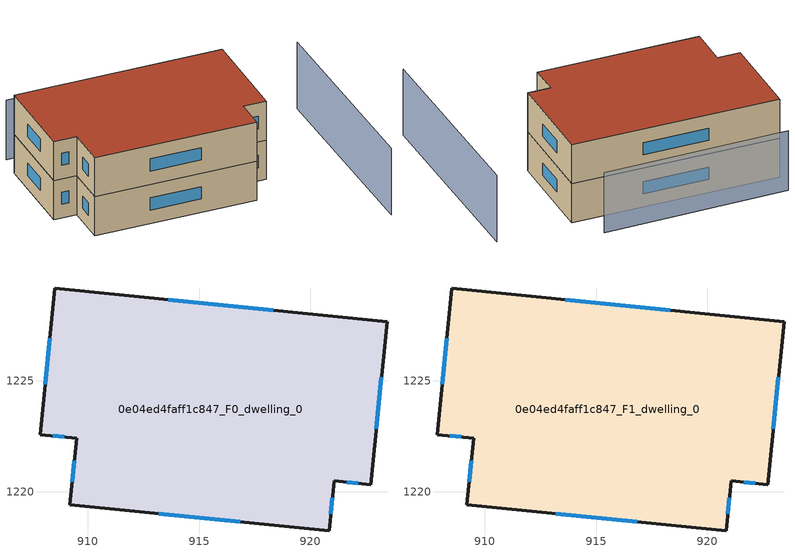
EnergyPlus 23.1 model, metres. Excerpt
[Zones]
0e04ed4faff1c847_F0_dwelling_0
 floor ground (EU_floor_Construction): 923.44,1227.65 922.71,1220.34 921.06,1220.5 920.84,1218.26 909.19,1219.43 909.49,1222.42 907.85,1222.58 908.51,1229.15 z0
 wall outside (EU_wall_Construction): 922.71,1220.34 923.44,1227.65 908.51,1229.15 907.85,1222.58 909.49,1222.42 909.19,1219.43 920.84,1218.26 921.06,1220.5 922.71,1220.34 z0:3
 window (EU_Window_Construction): 922.96,1222.84 923.19,1225.15 / 921.63,1220.44 922.14,1220.39 / 920.92,1219.03 920.99,1219.73 / 913.18,1219.03 916.85,1218.66 / 909.39,1221.4 909.3,1220.45 / 908.41,1222.53 908.93,1222.47 / 908.29,1226.9 908.08,1224.83 / 918.33,1228.16 913.62,1228.64 z1.03:1.97
0e04ed4faff1c847_F1_dwelling_0
 floor to 0e04ed4faff1c847_F0_dwelling_0 (EU_floor_Construction): 923.44,1227.65 922.7,1220.34 921.06,1220.5 920.84,1218.26 909.19,1219.43 909.49,1222.42 907.85,1222.58 908.51,1229.15 z3
 wall outside (EU_wall_Construction): 922.71,1220.34 923.44,1227.65 908.51,1229.15 907.85,1222.58 909.49,1222.42 909.19,1219.43 920.84,1218.26 921.06,1220.5 922.71,1220.34 z3:6
 window (EU_Window_Construction): 922.96,1222.84 923.19,1225.15 / 921.63,1220.44 922.14,1220.39 / 920.92,1219.03 920.99,1219.73 / 913.18,1219.03 916.85,1218.66 / 909.39,1221.4 909.3,1220.45 / 908.41,1222.53 908.93,1222.47 / 908.29,1226.9 908.08,1224.83 / 918.33,1228.16 913.62,1228.64 z4.03:4.97
 roof outside (EU_roof_Construction): 922.71,1220.34 923.44,1227.65 908.51,1229.15 907.85,1222.58 909.49,1222.42 909.19,1219.43 920.84,1218.26 921.06,1220.5 z6
shading: 927.67,1212.27 928.96,1227.37 z0:5.1; 922.18,1229.83 908.87,1230.92 z0:4.6
[Building]
EU S2 Campaign: North Axis=0; Terrain=City; Solar Distribution=FullExterior
[Site:Location]
Cape.Town.Intl.AP: Latitude=-33.965; Longitude=18.602; Time Zone=2; Elevation=46
[SizingPeriod:WeatherFileDays]
AnnualSizingPeriod: Begin Month=1; Begin Day of Month=1; End Month=12; End Day of Month=31; Day of Week for Start Day=Monday; Use Weather File Daylight Saving Period=No; Use Weather File Rain and Snow Indicators=No
[MATERIAL]
EU_InternalMass_Material: Roughness=MediumRough; Thickness=0.1; Conductivity=1; Density=1800; Specific Heat=900; Thermal Absorptance=0.9; Solar Absorptance=0.7; Visible Absorptance=0.7
[MATERIAL:NOMASS] Roughness=MediumRough; Thermal Absorptance=0.9; Solar Absorptance=0.7; Visible Absorptance=0.7
Name | Thermal Resistance
EU_wall_NoMass | 0.493876
EU_roof_NoMass | 0.449382
EU_floor_NoMass | 1.25
[WINDOWMATERIAL:SIMPLEGLAZINGSYSTEM]
EU_Window_SimpleGlazing: UFactor=4.4; Solar Heat Gain Coefficient=0.85; Visible Transmittance=0.85
[CONSTRUCTION]
EU_wall_Construction: EU_wall_NoMass
EU_roof_Construction: EU_roof_NoMass
EU_floor_Construction: EU_floor_NoMass
EU_Window_Construction: EU_Window_SimpleGlazing
EU_InternalMass_Construction: EU_InternalMass_Material
[ZONE] Type=1; Multiplier=1; Ceiling Height=autocalculate; Floor Area=autocalculate; Part of Total Floor Area=Yes
Name | Volume
0e04ed4faff1c847_F0_dwelling_0 | 406.224
0e04ed4faff1c847_F1_dwelling_0 | 406.223
[INTERNALMASS] Construction=EU_InternalMass_Construction; Surface Area=135.408
Name | Zone or ZoneList
0e04ed4faff1c847_F0_dwelling_0_EU_InternalMass | 0e04ed4faff1c847_F0_dwelling_0
0e04ed4faff1c847_F1_dwelling_0_EU_InternalMass | 0e04ed4faff1c847_F1_dwelling_0
[OTHEREQUIPMENT] Fuel Type=Electricity; Design Level Calculation Method=Watts/Area; Power per Zone Floor Area=1; Fraction Latent=0; Fraction Radiant=0; Fraction Lost=0; Carbon Dioxide Generation Rate=0; EndUse Subcategory=EU_Step8_InternalGains
Name | Zone or ZoneList or Space or SpaceList | Schedule
EU_Step8_InternalGain_0e04ed4faff1c847_F0_dwelling_0_f000 | 0e04ed4faff1c847_F0_dwelling_0 | EU_Step8_GainSchedule_0e04ed4faff1c847_F0_dwelling_0_f000
EU_Step8_InternalGain_0e04ed4faff1c847_F1_dwelling_0_f000 | 0e04ed4faff1c847_F1_dwelling_0 | EU_Step8_GainSchedule_0e04ed4faff1c847_F1_dwelling_0_f000
[ZONEVENTILATION:DESIGNFLOWRATE] Schedule=EU_AlwaysOn; Design Flow Rate Calculation Method=AirChanges/Hour; Air Changes per Hour=0.64; Ventilation Type=Natural; Fan Pressure Rise=0; Fan Total Efficiency=1; Constant Term Coefficient=1; Temperature Term Coefficient=0; Velocity Term Coefficient=0; Velocity Squared Term Coefficient=0; Minimum Indoor Temperature=-100; Maximum Indoor Temperature=100; Delta Temperature=-100; Minimum Outdoor Temperature=-100; Maximum Outdoor Temperature=100; Maximum Wind Speed=40
Name | Zone or ZoneList or Space or SpaceList
EU_ConstantAir_0e04ed4faff1c847_F0_dwelling_0 | 0e04ed4faff1c847_F0_dwelling_0
EU_ConstantAir_0e04ed4faff1c847_F1_dwelling_0 | 0e04ed4faff1c847_F1_dwelling_0
[HVACTEMPLATE:THERMOSTAT] Constant Heating Setpoint=20; Constant Cooling Setpoint=50
EU_HeatOnly_0e04ed4faff1c847_F0_dwelling_0; EU_HeatOnly_0e04ed4faff1c847_F1_dwelling_0
[HVACTEMPLATE:ZONE:IDEALLOADSAIRSYSTEM] System Availability Schedule=EU_AlwaysOn; Maximum Heating Supply Air Temperature=50; Minimum Cooling Supply Air Temperature=13; Maximum Heating Supply Air Humidity Ratio=0.0156; Minimum Cooling Supply Air Humidity Ratio=0.0077; Heating Limit=NoLimit; Cooling Limit=NoLimit; Heating Availability Schedule=EU_AlwaysOn; Cooling Availability Schedule=EU_CoolingOff; Dehumidification Control Type=ConstantSensibleHeatRatio; Cooling Sensible Heat Ratio=0.7; Dehumidification Setpoint=60; Humidification Control Type=None; Humidification Setpoint=30; Outdoor Air Method=None; Outdoor Air Flow Rate per Person=0.00944; Outdoor Air Flow Rate per Zone Floor Area=0; Outdoor Air Flow Rate per Zone=0; Demand Controlled Ventilation Type=None; Outdoor Air Economizer Type=NoEconomizer; Heat Recovery Type=None; Sensible Heat Recovery Effectiveness=0.7; Latent Heat Recovery Effectiveness=0.65
Name | Template Thermostat
0e04ed4faff1c847_F0_dwelling_0 | EU_HeatOnly_0e04ed4faff1c847_F0_dwelling_0
0e04ed4faff1c847_F1_dwelling_0 | EU_HeatOnly_0e04ed4faff1c847_F1_dwelling_0
[SIZING:ZONE] Zone Cooling Design Supply Air Temperature Input Method=SupplyAirTemperature; Zone Cooling Design Supply Air Temperature=13; Zone Heating Design Supply Air Temperature Input Method=SupplyAirTemperature; Zone Heating Design Supply Air Temperature=50; Zone Cooling Design Supply Air Humidity Ratio=0.008; Zone Heating Design Supply Air Humidity Ratio=0.008; Cooling Design Air Flow Method=DesignDay; Cooling Design Air Flow Rate=0; Cooling Minimum Air Flow per Zone Floor Area=0.000762; Cooling Minimum Air Flow=0; Cooling Minimum Air Flow Fraction=0.2; Heating Design Air Flow Method=DesignDay; Heating Design Air Flow Rate=0; Heating Maximum Air Flow per Zone Floor Area=0.002032; Heating Maximum Air Flow=0.141576; Heating Maximum Air Flow Fraction=0.3; Account for Dedicated Outdoor Air System=No; Dedicated Outdoor Air System Control Strategy=NeutralSupplyAir; Dedicated Outdoor Air Low Setpoint Temperature for Design=autosize; Dedicated Outdoor Air High Setpoint Temperature for Design=autosize; Zone Load Sizing Method=Sensible Load Only No Latent Load; Zone Latent Cooling Design Supply Air Humidity Ratio Input Method=HumidityRatioDifference; Zone Cooling Design Supply Air Humidity Ratio Difference=0.005; Zone Latent Heating Design Supply Air Humidity Ratio Input Method=HumidityRatioDifference; Zone Humidification Design Supply Air Humidity Ratio Difference=0.005
0e04ed4faff1c847_F0_dwelling_0; 0e04ed4faff1c847_F1_dwelling_0
[SCHEDULE:CONSTANT]
Name | Hourly Value
EU_AlwaysOn | 1
EU_CoolingOff | 0
[SCHEDULE:FILE] Column Number=1; Rows to Skip at Top=0; Number of Hours of Data=8760; Column Separator=Comma; Interpolate to Timestep=No; Minutes per Item=60; Adjust Schedule for Daylight Savings=Yes
Name | File
EU_Step8_GainSchedule_0e04ed4faff1c847_F0_dwelling_0_f000 | ../../schedules/0e04ed4faff1c847/0e04ed4faff1c847_F0_dwelling_0_f000_gain.csv
EU_Step8_GainSchedule_0e04ed4faff1c847_F1_dwelling_0_f000 | ../../schedules/0e04ed4faff1c847/0e04ed4faff1c847_F1_dwelling_0_f000_gain.csv
